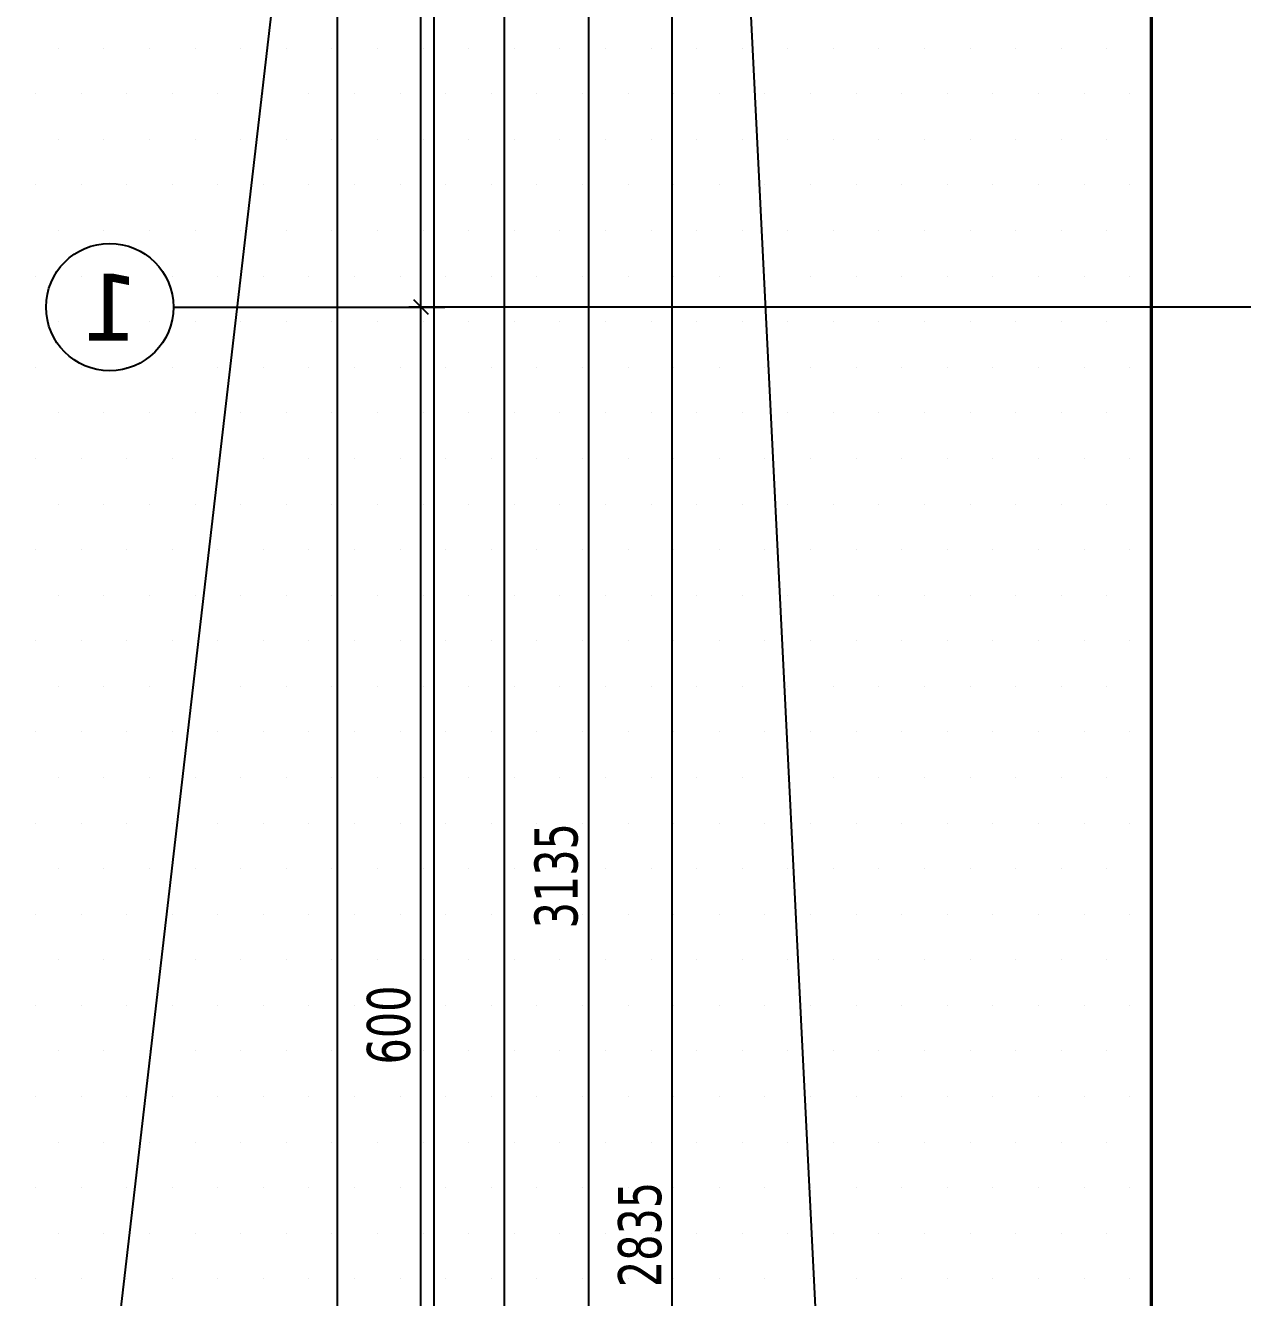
# Model space of a CAD drawing. Header units: millimetres. Extents: x 43168.9 to 43194.6, y -25545.1 to -25543.4.
# Drawn here: x 43171.4298 to 43171.5315, y -25544.1867 to -25544.0804 of the extents above; entities that cross this region are included whole.
import ezdxf
from ezdxf.enums import TextEntityAlignment as Align

# ---------------------------------------------------------------- set-up
doc = ezdxf.new("R2010")
doc.units = ezdxf.units.MM
doc.header["$LTSCALE"] = 200
doc.linetypes.add('DASHDOT', pattern=[1, 0.5, -0.25, 0, -0.25])
doc.linetypes.add('DASHDOT2', pattern=[0.5, 0.25, -0.125, 0, -0.125])
for name, color, linetype in [('aks_sgh', 5, 'DASHDOT2'), ('olcuaks_sgh', 41, 'Continuous'), ('olcudis_sgh', 185, 'Continuous'), ('vaziyet-01_sgh', 33, 'Continuous'), ('yapi-yaklasma_sgh', 41, 'DASHDOT')]:
    doc.layers.add(name, color=color, linetype=linetype)
doc.layers.add('cim_sgh', color=7, linetype='Continuous', true_color=0x248f00)
doc.styles.add('dim', font='VERDANA.TTF', dxfattribs={"width": 0.7})
doc.styles.add('text1', font='VERDANA.TTF')

msp = doc.modelspace()

# ---------------------------------------------------------------- linework, layer by layer
at = {"color": 0, "linetype": 'ByBlock', "lineweight": -2}
for p, q in [((43171.46348, -25544.10452), (43171.46228, -25544.10332)), ((43171.46228, -25544.10332), (43171.46348, -25544.10452))]:
    msp.add_line(p, q, dxfattribs=at)
msp.add_line((43171.4422, -25544.10392), (43171.46488, -25544.10392))
at = {"linetype": 'Continuous'}
msp.add_circle((43171.43688, -25544.10392), 0.00532, dxfattribs=at)
at = {"layer": 'aks_sgh'}
msp.add_line((43172.26688, -25544.10392), (43171.46488, -25544.10392), dxfattribs=at)
at = {"layer": 'cim_sgh'}
for p, q in [((43171.43258, -25544.08228), (43171.43258, -25544.08228)), ((43171.43639, -25544.08228), (43171.43639, -25544.08228)), ((43171.4402, -25544.08228), (43171.4402, -25544.08228)), ((43171.44401, -25544.08228), (43171.44401, -25544.08228)), ((43171.44782, -25544.08228), (43171.44782, -25544.08228)), ((43171.45163, -25544.08228), (43171.45163, -25544.08228)), ((43171.45544, -25544.08228), (43171.45544, -25544.08228)), ((43171.45925, -25544.08228), (43171.45925, -25544.08228)), ((43171.46306, -25544.08228), (43171.46306, -25544.08228)), ((43171.46687, -25544.08228), (43171.46687, -25544.08228)), ((43171.47068, -25544.08228), (43171.47068, -25544.08228)), ((43171.47449, -25544.08228), (43171.47449, -25544.08228)), ((43171.4783, -25544.08228), (43171.4783, -25544.08228)), ((43171.48211, -25544.08228), (43171.48211, -25544.08228)), ((43171.48592, -25544.08228), (43171.48592, -25544.08228)), ((43171.48973, -25544.08228), (43171.48973, -25544.08228)), ((43171.49354, -25544.08228), (43171.49354, -25544.08228)), ((43171.49735, -25544.08228), (43171.49735, -25544.08228)), ((43171.50116, -25544.08228), (43171.50116, -25544.08228)), ((43171.50497, -25544.08228), (43171.50497, -25544.08228)), ((43171.50878, -25544.08228), (43171.50878, -25544.08228)), ((43171.51259, -25544.08228), (43171.51259, -25544.08228)), ((43171.5164, -25544.08228), (43171.5164, -25544.08228)), ((43171.52021, -25544.08228), (43171.52021, -25544.08228)), ((43171.43067, -25544.08609), (43171.43067, -25544.08609)), ((43171.43448, -25544.08609), (43171.43448, -25544.08609)), ((43171.43829, -25544.08609), (43171.43829, -25544.08609)), ((43171.4421, -25544.08609), (43171.4421, -25544.08609)), ((43171.44591, -25544.08609), (43171.44591, -25544.08609)), ((43171.44972, -25544.08609), (43171.44972, -25544.08609)), ((43171.45353, -25544.08609), (43171.45353, -25544.08609)), ((43171.45734, -25544.08609), (43171.45734, -25544.08609)), ((43171.46115, -25544.08609), (43171.46115, -25544.08609)), ((43171.46496, -25544.08609), (43171.46496, -25544.08609)), ((43171.46877, -25544.08609), (43171.46877, -25544.08609)), ((43171.47258, -25544.08609), (43171.47258, -25544.08609)), ((43171.47639, -25544.08609), (43171.47639, -25544.08609)), ((43171.4802, -25544.08609), (43171.4802, -25544.08609)), ((43171.48401, -25544.08609), (43171.48401, -25544.08609)), ((43171.48782, -25544.08609), (43171.48782, -25544.08609)), ((43171.49163, -25544.08609), (43171.49163, -25544.08609)), ((43171.49544, -25544.08609), (43171.49544, -25544.08609)), ((43171.49925, -25544.08609), (43171.49925, -25544.08609)), ((43171.50306, -25544.08609), (43171.50306, -25544.08609)), ((43171.50687, -25544.08609), (43171.50687, -25544.08609)), ((43171.51068, -25544.08609), (43171.51068, -25544.08609)), ((43171.51449, -25544.08609), (43171.51449, -25544.08609)), ((43171.5183, -25544.08609), (43171.5183, -25544.08609)), ((43171.52211, -25544.08609), (43171.52211, -25544.08609)), ((43171.43258, -25544.0899), (43171.43258, -25544.0899)), ((43171.43639, -25544.0899), (43171.43639, -25544.0899)), ((43171.4402, -25544.0899), (43171.4402, -25544.0899)), ((43171.44401, -25544.0899), (43171.44401, -25544.0899)), ((43171.44782, -25544.0899), (43171.44782, -25544.0899)), ((43171.45163, -25544.0899), (43171.45163, -25544.0899)), ((43171.45544, -25544.0899), (43171.45544, -25544.0899)), ((43171.45925, -25544.0899), (43171.45925, -25544.0899)), ((43171.46306, -25544.0899), (43171.46306, -25544.0899)), ((43171.46687, -25544.0899), (43171.46687, -25544.0899)), ((43171.47068, -25544.0899), (43171.47068, -25544.0899)), ((43171.47449, -25544.0899), (43171.47449, -25544.0899)), ((43171.4783, -25544.0899), (43171.4783, -25544.0899)), ((43171.48211, -25544.0899), (43171.48211, -25544.0899)), ((43171.48592, -25544.0899), (43171.48592, -25544.0899)), ((43171.48973, -25544.0899), (43171.48973, -25544.0899)), ((43171.49354, -25544.0899), (43171.49354, -25544.0899)), ((43171.49735, -25544.0899), (43171.49735, -25544.0899)), ((43171.50116, -25544.0899), (43171.50116, -25544.0899)), ((43171.50497, -25544.0899), (43171.50497, -25544.0899)), ((43171.50878, -25544.0899), (43171.50878, -25544.0899)), ((43171.51259, -25544.0899), (43171.51259, -25544.0899)), ((43171.5164, -25544.0899), (43171.5164, -25544.0899)), ((43171.52021, -25544.0899), (43171.52021, -25544.0899)), ((43171.43067, -25544.09371), (43171.43067, -25544.09371)), ((43171.43448, -25544.09371), (43171.43448, -25544.09371)), ((43171.43829, -25544.09371), (43171.43829, -25544.09371)), ((43171.4421, -25544.09371), (43171.4421, -25544.09371)), ((43171.44591, -25544.09371), (43171.44591, -25544.09371)), ((43171.44972, -25544.09371), (43171.44972, -25544.09371)), ((43171.45353, -25544.09371), (43171.45353, -25544.09371)), ((43171.45734, -25544.09371), (43171.45734, -25544.09371)), ((43171.46115, -25544.09371), (43171.46115, -25544.09371)), ((43171.46496, -25544.09371), (43171.46496, -25544.09371)), ((43171.46877, -25544.09371), (43171.46877, -25544.09371)), ((43171.47258, -25544.09371), (43171.47258, -25544.09371)), ((43171.47639, -25544.09371), (43171.47639, -25544.09371)), ((43171.4802, -25544.09371), (43171.4802, -25544.09371)), ((43171.48401, -25544.09371), (43171.48401, -25544.09371)), ((43171.48782, -25544.09371), (43171.48782, -25544.09371)), ((43171.49163, -25544.09371), (43171.49163, -25544.09371)), ((43171.49544, -25544.09371), (43171.49544, -25544.09371)), ((43171.49925, -25544.09371), (43171.49925, -25544.09371)), ((43171.50306, -25544.09371), (43171.50306, -25544.09371)), ((43171.50687, -25544.09371), (43171.50687, -25544.09371)), ((43171.51068, -25544.09371), (43171.51068, -25544.09371)), ((43171.51449, -25544.09371), (43171.51449, -25544.09371)), ((43171.5183, -25544.09371), (43171.5183, -25544.09371)), ((43171.52211, -25544.09371), (43171.52211, -25544.09371)), ((43171.43258, -25544.09752), (43171.43258, -25544.09752)), ((43171.43639, -25544.09752), (43171.43639, -25544.09752)), ((43171.4402, -25544.09752), (43171.4402, -25544.09752)), ((43171.44401, -25544.09752), (43171.44401, -25544.09752)), ((43171.44782, -25544.09752), (43171.44782, -25544.09752)), ((43171.45163, -25544.09752), (43171.45163, -25544.09752)), ((43171.45544, -25544.09752), (43171.45544, -25544.09752)), ((43171.45925, -25544.09752), (43171.45925, -25544.09752)), ((43171.46306, -25544.09752), (43171.46306, -25544.09752)), ((43171.46687, -25544.09752), (43171.46687, -25544.09752)), ((43171.47068, -25544.09752), (43171.47068, -25544.09752)), ((43171.47449, -25544.09752), (43171.47449, -25544.09752)), ((43171.4783, -25544.09752), (43171.4783, -25544.09752)), ((43171.48211, -25544.09752), (43171.48211, -25544.09752)), ((43171.48592, -25544.09752), (43171.48592, -25544.09752)), ((43171.48973, -25544.09752), (43171.48973, -25544.09752)), ((43171.49354, -25544.09752), (43171.49354, -25544.09752)), ((43171.49735, -25544.09752), (43171.49735, -25544.09752)), ((43171.50116, -25544.09752), (43171.50116, -25544.09752)), ((43171.50497, -25544.09752), (43171.50497, -25544.09752)), ((43171.50878, -25544.09752), (43171.50878, -25544.09752)), ((43171.51259, -25544.09752), (43171.51259, -25544.09752)), ((43171.5164, -25544.09752), (43171.5164, -25544.09752)), ((43171.52021, -25544.09752), (43171.52021, -25544.09752)), ((43171.43067, -25544.10133), (43171.43067, -25544.10133)), ((43171.43448, -25544.10133), (43171.43448, -25544.10133)), ((43171.43829, -25544.10133), (43171.43829, -25544.10133)), ((43171.4421, -25544.10133), (43171.4421, -25544.10133)), ((43171.44591, -25544.10133), (43171.44591, -25544.10133)), ((43171.44972, -25544.10133), (43171.44972, -25544.10133)), ((43171.45353, -25544.10133), (43171.45353, -25544.10133)), ((43171.45734, -25544.10133), (43171.45734, -25544.10133)), ((43171.46115, -25544.10133), (43171.46115, -25544.10133)), ((43171.46496, -25544.10133), (43171.46496, -25544.10133)), ((43171.46877, -25544.10133), (43171.46877, -25544.10133)), ((43171.47258, -25544.10133), (43171.47258, -25544.10133)), ((43171.47639, -25544.10133), (43171.47639, -25544.10133)), ((43171.4802, -25544.10133), (43171.4802, -25544.10133)), ((43171.48401, -25544.10133), (43171.48401, -25544.10133)), ((43171.48782, -25544.10133), (43171.48782, -25544.10133)), ((43171.49163, -25544.10133), (43171.49163, -25544.10133)), ((43171.49544, -25544.10133), (43171.49544, -25544.10133)), ((43171.49925, -25544.10133), (43171.49925, -25544.10133)), ((43171.50306, -25544.10133), (43171.50306, -25544.10133)), ((43171.50687, -25544.10133), (43171.50687, -25544.10133)), ((43171.51068, -25544.10133), (43171.51068, -25544.10133)), ((43171.51449, -25544.10133), (43171.51449, -25544.10133)), ((43171.5183, -25544.10133), (43171.5183, -25544.10133)), ((43171.52211, -25544.10133), (43171.52211, -25544.10133)), ((43171.43258, -25544.10514), (43171.43258, -25544.10514)), ((43171.43639, -25544.10514), (43171.43639, -25544.10514)), ((43171.4402, -25544.10514), (43171.4402, -25544.10514)), ((43171.44401, -25544.10514), (43171.44401, -25544.10514)), ((43171.44782, -25544.10514), (43171.44782, -25544.10514)), ((43171.45163, -25544.10514), (43171.45163, -25544.10514)), ((43171.45544, -25544.10514), (43171.45544, -25544.10514)), ((43171.45925, -25544.10514), (43171.45925, -25544.10514)), ((43171.46306, -25544.10514), (43171.46306, -25544.10514)), ((43171.46687, -25544.10514), (43171.46687, -25544.10514)), ((43171.47068, -25544.10514), (43171.47068, -25544.10514)), ((43171.47449, -25544.10514), (43171.47449, -25544.10514)), ((43171.4783, -25544.10514), (43171.4783, -25544.10514)), ((43171.48211, -25544.10514), (43171.48211, -25544.10514)), ((43171.48592, -25544.10514), (43171.48592, -25544.10514)), ((43171.48973, -25544.10514), (43171.48973, -25544.10514)), ((43171.49354, -25544.10514), (43171.49354, -25544.10514)), ((43171.49735, -25544.10514), (43171.49735, -25544.10514)), ((43171.50116, -25544.10514), (43171.50116, -25544.10514)), ((43171.50497, -25544.10514), (43171.50497, -25544.10514)), ((43171.50878, -25544.10514), (43171.50878, -25544.10514)), ((43171.51259, -25544.10514), (43171.51259, -25544.10514)), ((43171.5164, -25544.10514), (43171.5164, -25544.10514)), ((43171.52021, -25544.10514), (43171.52021, -25544.10514)), ((43171.43067, -25544.10895), (43171.43067, -25544.10895)), ((43171.43448, -25544.10895), (43171.43448, -25544.10895)), ((43171.43829, -25544.10895), (43171.43829, -25544.10895)), ((43171.4421, -25544.10895), (43171.4421, -25544.10895)), ((43171.44591, -25544.10895), (43171.44591, -25544.10895)), ((43171.44972, -25544.10895), (43171.44972, -25544.10895)), ((43171.45353, -25544.10895), (43171.45353, -25544.10895)), ((43171.45734, -25544.10895), (43171.45734, -25544.10895)), ((43171.46115, -25544.10895), (43171.46115, -25544.10895)), ((43171.46496, -25544.10895), (43171.46496, -25544.10895)), ((43171.46877, -25544.10895), (43171.46877, -25544.10895)), ((43171.47258, -25544.10895), (43171.47258, -25544.10895)), ((43171.47639, -25544.10895), (43171.47639, -25544.10895)), ((43171.4802, -25544.10895), (43171.4802, -25544.10895)), ((43171.48401, -25544.10895), (43171.48401, -25544.10895)), ((43171.48782, -25544.10895), (43171.48782, -25544.10895)), ((43171.49163, -25544.10895), (43171.49163, -25544.10895)), ((43171.49544, -25544.10895), (43171.49544, -25544.10895)), ((43171.49925, -25544.10895), (43171.49925, -25544.10895)), ((43171.50306, -25544.10895), (43171.50306, -25544.10895)), ((43171.50687, -25544.10895), (43171.50687, -25544.10895)), ((43171.51068, -25544.10895), (43171.51068, -25544.10895)), ((43171.51449, -25544.10895), (43171.51449, -25544.10895)), ((43171.5183, -25544.10895), (43171.5183, -25544.10895)), ((43171.52211, -25544.10895), (43171.52211, -25544.10895)), ((43171.43258, -25544.11276), (43171.43258, -25544.11276)), ((43171.43639, -25544.11276), (43171.43639, -25544.11276)), ((43171.4402, -25544.11276), (43171.4402, -25544.11276)), ((43171.44401, -25544.11276), (43171.44401, -25544.11276)), ((43171.44782, -25544.11276), (43171.44782, -25544.11276)), ((43171.45163, -25544.11276), (43171.45163, -25544.11276)), ((43171.45544, -25544.11276), (43171.45544, -25544.11276)), ((43171.45925, -25544.11276), (43171.45925, -25544.11276)), ((43171.46306, -25544.11276), (43171.46306, -25544.11276)), ((43171.46687, -25544.11276), (43171.46687, -25544.11276)), ((43171.47068, -25544.11276), (43171.47068, -25544.11276)), ((43171.47449, -25544.11276), (43171.47449, -25544.11276)), ((43171.4783, -25544.11276), (43171.4783, -25544.11276)), ((43171.48211, -25544.11276), (43171.48211, -25544.11276)), ((43171.48592, -25544.11276), (43171.48592, -25544.11276)), ((43171.48973, -25544.11276), (43171.48973, -25544.11276)), ((43171.49354, -25544.11276), (43171.49354, -25544.11276)), ((43171.49735, -25544.11276), (43171.49735, -25544.11276)), ((43171.50116, -25544.11276), (43171.50116, -25544.11276)), ((43171.50497, -25544.11276), (43171.50497, -25544.11276)), ((43171.50878, -25544.11276), (43171.50878, -25544.11276)), ((43171.51259, -25544.11276), (43171.51259, -25544.11276)), ((43171.5164, -25544.11276), (43171.5164, -25544.11276)), ((43171.52021, -25544.11276), (43171.52021, -25544.11276)), ((43171.43067, -25544.11657), (43171.43067, -25544.11657)), ((43171.43448, -25544.11657), (43171.43448, -25544.11657)), ((43171.43829, -25544.11657), (43171.43829, -25544.11657)), ((43171.4421, -25544.11657), (43171.4421, -25544.11657)), ((43171.44591, -25544.11657), (43171.44591, -25544.11657)), ((43171.44972, -25544.11657), (43171.44972, -25544.11657)), ((43171.45353, -25544.11657), (43171.45353, -25544.11657)), ((43171.45734, -25544.11657), (43171.45734, -25544.11657)), ((43171.46115, -25544.11657), (43171.46115, -25544.11657)), ((43171.46496, -25544.11657), (43171.46496, -25544.11657)), ((43171.46877, -25544.11657), (43171.46877, -25544.11657)), ((43171.47258, -25544.11657), (43171.47258, -25544.11657)), ((43171.47639, -25544.11657), (43171.47639, -25544.11657)), ((43171.4802, -25544.11657), (43171.4802, -25544.11657)), ((43171.48401, -25544.11657), (43171.48401, -25544.11657)), ((43171.48782, -25544.11657), (43171.48782, -25544.11657)), ((43171.49163, -25544.11657), (43171.49163, -25544.11657)), ((43171.49544, -25544.11657), (43171.49544, -25544.11657)), ((43171.49925, -25544.11657), (43171.49925, -25544.11657)), ((43171.50306, -25544.11657), (43171.50306, -25544.11657)), ((43171.50687, -25544.11657), (43171.50687, -25544.11657)), ((43171.51068, -25544.11657), (43171.51068, -25544.11657)), ((43171.51449, -25544.11657), (43171.51449, -25544.11657)), ((43171.5183, -25544.11657), (43171.5183, -25544.11657)), ((43171.52211, -25544.11657), (43171.52211, -25544.11657)), ((43171.43258, -25544.12038), (43171.43258, -25544.12038)), ((43171.43639, -25544.12038), (43171.43639, -25544.12038)), ((43171.4402, -25544.12038), (43171.4402, -25544.12038)), ((43171.44401, -25544.12038), (43171.44401, -25544.12038)), ((43171.44782, -25544.12038), (43171.44782, -25544.12038)), ((43171.45163, -25544.12038), (43171.45163, -25544.12038)), ((43171.45544, -25544.12038), (43171.45544, -25544.12038)), ((43171.45925, -25544.12038), (43171.45925, -25544.12038)), ((43171.46306, -25544.12038), (43171.46306, -25544.12038)), ((43171.46687, -25544.12038), (43171.46687, -25544.12038)), ((43171.47068, -25544.12038), (43171.47068, -25544.12038)), ((43171.47449, -25544.12038), (43171.47449, -25544.12038)), ((43171.4783, -25544.12038), (43171.4783, -25544.12038)), ((43171.48211, -25544.12038), (43171.48211, -25544.12038)), ((43171.48592, -25544.12038), (43171.48592, -25544.12038)), ((43171.48973, -25544.12038), (43171.48973, -25544.12038)), ((43171.49354, -25544.12038), (43171.49354, -25544.12038)), ((43171.49735, -25544.12038), (43171.49735, -25544.12038)), ((43171.50116, -25544.12038), (43171.50116, -25544.12038)), ((43171.50497, -25544.12038), (43171.50497, -25544.12038)), ((43171.50878, -25544.12038), (43171.50878, -25544.12038)), ((43171.51259, -25544.12038), (43171.51259, -25544.12038)), ((43171.5164, -25544.12038), (43171.5164, -25544.12038)), ((43171.52021, -25544.12038), (43171.52021, -25544.12038)), ((43171.43067, -25544.12419), (43171.43067, -25544.12419)), ((43171.43448, -25544.12419), (43171.43448, -25544.12419)), ((43171.43829, -25544.12419), (43171.43829, -25544.12419)), ((43171.4421, -25544.12419), (43171.4421, -25544.12419)), ((43171.44591, -25544.12419), (43171.44591, -25544.12419)), ((43171.44972, -25544.12419), (43171.44972, -25544.12419)), ((43171.45353, -25544.12419), (43171.45353, -25544.12419)), ((43171.45734, -25544.12419), (43171.45734, -25544.12419)), ((43171.46115, -25544.12419), (43171.46115, -25544.12419)), ((43171.46496, -25544.12419), (43171.46496, -25544.12419)), ((43171.46877, -25544.12419), (43171.46877, -25544.12419)), ((43171.47258, -25544.12419), (43171.47258, -25544.12419)), ((43171.47639, -25544.12419), (43171.47639, -25544.12419)), ((43171.4802, -25544.12419), (43171.4802, -25544.12419)), ((43171.48401, -25544.12419), (43171.48401, -25544.12419)), ((43171.48782, -25544.12419), (43171.48782, -25544.12419)), ((43171.49163, -25544.12419), (43171.49163, -25544.12419)), ((43171.49544, -25544.12419), (43171.49544, -25544.12419)), ((43171.49925, -25544.12419), (43171.49925, -25544.12419)), ((43171.50306, -25544.12419), (43171.50306, -25544.12419)), ((43171.50687, -25544.12419), (43171.50687, -25544.12419)), ((43171.51068, -25544.12419), (43171.51068, -25544.12419)), ((43171.51449, -25544.12419), (43171.51449, -25544.12419)), ((43171.5183, -25544.12419), (43171.5183, -25544.12419)), ((43171.52211, -25544.12419), (43171.52211, -25544.12419)), ((43171.43258, -25544.128), (43171.43258, -25544.128)), ((43171.43639, -25544.128), (43171.43639, -25544.128)), ((43171.4402, -25544.128), (43171.4402, -25544.128)), ((43171.44401, -25544.128), (43171.44401, -25544.128)), ((43171.44782, -25544.128), (43171.44782, -25544.128)), ((43171.45163, -25544.128), (43171.45163, -25544.128)), ((43171.45544, -25544.128), (43171.45544, -25544.128)), ((43171.45925, -25544.128), (43171.45925, -25544.128)), ((43171.46306, -25544.128), (43171.46306, -25544.128)), ((43171.46687, -25544.128), (43171.46687, -25544.128)), ((43171.47068, -25544.128), (43171.47068, -25544.128)), ((43171.47449, -25544.128), (43171.47449, -25544.128)), ((43171.4783, -25544.128), (43171.4783, -25544.128)), ((43171.48211, -25544.128), (43171.48211, -25544.128)), ((43171.48592, -25544.128), (43171.48592, -25544.128)), ((43171.48973, -25544.128), (43171.48973, -25544.128)), ((43171.49354, -25544.128), (43171.49354, -25544.128)), ((43171.49735, -25544.128), (43171.49735, -25544.128)), ((43171.50116, -25544.128), (43171.50116, -25544.128)), ((43171.50497, -25544.128), (43171.50497, -25544.128)), ((43171.50878, -25544.128), (43171.50878, -25544.128)), ((43171.51259, -25544.128), (43171.51259, -25544.128)), ((43171.5164, -25544.128), (43171.5164, -25544.128)), ((43171.52021, -25544.128), (43171.52021, -25544.128)), ((43171.43067, -25544.13181), (43171.43067, -25544.13181)), ((43171.43448, -25544.13181), (43171.43448, -25544.13181)), ((43171.43829, -25544.13181), (43171.43829, -25544.13181)), ((43171.4421, -25544.13181), (43171.4421, -25544.13181)), ((43171.44591, -25544.13181), (43171.44591, -25544.13181)), ((43171.44972, -25544.13181), (43171.44972, -25544.13181)), ((43171.45353, -25544.13181), (43171.45353, -25544.13181)), ((43171.45734, -25544.13181), (43171.45734, -25544.13181)), ((43171.46115, -25544.13181), (43171.46115, -25544.13181)), ((43171.46496, -25544.13181), (43171.46496, -25544.13181)), ((43171.46877, -25544.13181), (43171.46877, -25544.13181)), ((43171.47258, -25544.13181), (43171.47258, -25544.13181)), ((43171.47639, -25544.13181), (43171.47639, -25544.13181)), ((43171.4802, -25544.13181), (43171.4802, -25544.13181)), ((43171.48401, -25544.13181), (43171.48401, -25544.13181)), ((43171.48782, -25544.13181), (43171.48782, -25544.13181)), ((43171.49163, -25544.13181), (43171.49163, -25544.13181)), ((43171.49544, -25544.13181), (43171.49544, -25544.13181)), ((43171.49925, -25544.13181), (43171.49925, -25544.13181)), ((43171.50306, -25544.13181), (43171.50306, -25544.13181)), ((43171.50687, -25544.13181), (43171.50687, -25544.13181)), ((43171.51068, -25544.13181), (43171.51068, -25544.13181)), ((43171.51449, -25544.13181), (43171.51449, -25544.13181)), ((43171.5183, -25544.13181), (43171.5183, -25544.13181)), ((43171.52211, -25544.13181), (43171.52211, -25544.13181)), ((43171.43258, -25544.13562), (43171.43258, -25544.13562)), ((43171.43639, -25544.13562), (43171.43639, -25544.13562)), ((43171.4402, -25544.13562), (43171.4402, -25544.13562)), ((43171.44401, -25544.13562), (43171.44401, -25544.13562)), ((43171.44782, -25544.13562), (43171.44782, -25544.13562)), ((43171.45163, -25544.13562), (43171.45163, -25544.13562)), ((43171.45544, -25544.13562), (43171.45544, -25544.13562)), ((43171.45925, -25544.13562), (43171.45925, -25544.13562)), ((43171.46306, -25544.13562), (43171.46306, -25544.13562)), ((43171.46687, -25544.13562), (43171.46687, -25544.13562)), ((43171.47068, -25544.13562), (43171.47068, -25544.13562)), ((43171.47449, -25544.13562), (43171.47449, -25544.13562)), ((43171.4783, -25544.13562), (43171.4783, -25544.13562)), ((43171.48211, -25544.13562), (43171.48211, -25544.13562)), ((43171.48592, -25544.13562), (43171.48592, -25544.13562)), ((43171.48973, -25544.13562), (43171.48973, -25544.13562)), ((43171.49354, -25544.13562), (43171.49354, -25544.13562)), ((43171.49735, -25544.13562), (43171.49735, -25544.13562)), ((43171.50116, -25544.13562), (43171.50116, -25544.13562)), ((43171.50497, -25544.13562), (43171.50497, -25544.13562)), ((43171.50878, -25544.13562), (43171.50878, -25544.13562)), ((43171.51259, -25544.13562), (43171.51259, -25544.13562)), ((43171.5164, -25544.13562), (43171.5164, -25544.13562)), ((43171.52021, -25544.13562), (43171.52021, -25544.13562)), ((43171.43067, -25544.13943), (43171.43067, -25544.13943)), ((43171.43448, -25544.13943), (43171.43448, -25544.13943)), ((43171.43829, -25544.13943), (43171.43829, -25544.13943)), ((43171.4421, -25544.13943), (43171.4421, -25544.13943)), ((43171.44591, -25544.13943), (43171.44591, -25544.13943)), ((43171.44972, -25544.13943), (43171.44972, -25544.13943)), ((43171.45353, -25544.13943), (43171.45353, -25544.13943)), ((43171.45734, -25544.13943), (43171.45734, -25544.13943)), ((43171.46115, -25544.13943), (43171.46115, -25544.13943)), ((43171.46496, -25544.13943), (43171.46496, -25544.13943)), ((43171.46877, -25544.13943), (43171.46877, -25544.13943)), ((43171.47258, -25544.13943), (43171.47258, -25544.13943)), ((43171.47639, -25544.13943), (43171.47639, -25544.13943)), ((43171.4802, -25544.13943), (43171.4802, -25544.13943)), ((43171.48401, -25544.13943), (43171.48401, -25544.13943)), ((43171.48782, -25544.13943), (43171.48782, -25544.13943)), ((43171.49163, -25544.13943), (43171.49163, -25544.13943)), ((43171.49544, -25544.13943), (43171.49544, -25544.13943)), ((43171.49925, -25544.13943), (43171.49925, -25544.13943)), ((43171.50306, -25544.13943), (43171.50306, -25544.13943)), ((43171.50687, -25544.13943), (43171.50687, -25544.13943)), ((43171.51068, -25544.13943), (43171.51068, -25544.13943)), ((43171.51449, -25544.13943), (43171.51449, -25544.13943)), ((43171.5183, -25544.13943), (43171.5183, -25544.13943)), ((43171.52211, -25544.13943), (43171.52211, -25544.13943)), ((43171.43258, -25544.14324), (43171.43258, -25544.14324)), ((43171.43639, -25544.14324), (43171.43639, -25544.14324)), ((43171.4402, -25544.14324), (43171.4402, -25544.14324)), ((43171.44401, -25544.14324), (43171.44401, -25544.14324)), ((43171.44782, -25544.14324), (43171.44782, -25544.14324)), ((43171.45163, -25544.14324), (43171.45163, -25544.14324)), ((43171.45544, -25544.14324), (43171.45544, -25544.14324)), ((43171.45925, -25544.14324), (43171.45925, -25544.14324)), ((43171.46306, -25544.14324), (43171.46306, -25544.14324)), ((43171.46687, -25544.14324), (43171.46687, -25544.14324)), ((43171.47068, -25544.14324), (43171.47068, -25544.14324)), ((43171.47449, -25544.14324), (43171.47449, -25544.14324)), ((43171.4783, -25544.14324), (43171.4783, -25544.14324)), ((43171.48211, -25544.14324), (43171.48211, -25544.14324)), ((43171.48592, -25544.14324), (43171.48592, -25544.14324)), ((43171.48973, -25544.14324), (43171.48973, -25544.14324)), ((43171.49354, -25544.14324), (43171.49354, -25544.14324)), ((43171.49735, -25544.14324), (43171.49735, -25544.14324)), ((43171.50116, -25544.14324), (43171.50116, -25544.14324)), ((43171.50497, -25544.14324), (43171.50497, -25544.14324)), ((43171.50878, -25544.14324), (43171.50878, -25544.14324)), ((43171.51259, -25544.14324), (43171.51259, -25544.14324)), ((43171.5164, -25544.14324), (43171.5164, -25544.14324)), ((43171.52021, -25544.14324), (43171.52021, -25544.14324)), ((43171.43067, -25544.14705), (43171.43067, -25544.14705)), ((43171.43448, -25544.14705), (43171.43448, -25544.14705)), ((43171.43829, -25544.14705), (43171.43829, -25544.14705)), ((43171.4421, -25544.14705), (43171.4421, -25544.14705)), ((43171.44591, -25544.14705), (43171.44591, -25544.14705)), ((43171.44972, -25544.14705), (43171.44972, -25544.14705)), ((43171.45353, -25544.14705), (43171.45353, -25544.14705)), ((43171.45734, -25544.14705), (43171.45734, -25544.14705)), ((43171.46115, -25544.14705), (43171.46115, -25544.14705)), ((43171.46496, -25544.14705), (43171.46496, -25544.14705)), ((43171.46877, -25544.14705), (43171.46877, -25544.14705)), ((43171.47258, -25544.14705), (43171.47258, -25544.14705)), ((43171.47639, -25544.14705), (43171.47639, -25544.14705)), ((43171.4802, -25544.14705), (43171.4802, -25544.14705)), ((43171.48401, -25544.14705), (43171.48401, -25544.14705)), ((43171.48782, -25544.14705), (43171.48782, -25544.14705)), ((43171.49163, -25544.14705), (43171.49163, -25544.14705)), ((43171.49544, -25544.14705), (43171.49544, -25544.14705)), ((43171.49925, -25544.14705), (43171.49925, -25544.14705)), ((43171.50306, -25544.14705), (43171.50306, -25544.14705)), ((43171.50687, -25544.14705), (43171.50687, -25544.14705)), ((43171.51068, -25544.14705), (43171.51068, -25544.14705)), ((43171.51449, -25544.14705), (43171.51449, -25544.14705)), ((43171.5183, -25544.14705), (43171.5183, -25544.14705)), ((43171.52211, -25544.14705), (43171.52211, -25544.14705)), ((43171.43258, -25544.15086), (43171.43258, -25544.15086)), ((43171.43639, -25544.15086), (43171.43639, -25544.15086)), ((43171.4402, -25544.15086), (43171.4402, -25544.15086)), ((43171.44401, -25544.15086), (43171.44401, -25544.15086)), ((43171.44782, -25544.15086), (43171.44782, -25544.15086)), ((43171.45163, -25544.15086), (43171.45163, -25544.15086)), ((43171.45544, -25544.15086), (43171.45544, -25544.15086)), ((43171.45925, -25544.15086), (43171.45925, -25544.15086)), ((43171.46306, -25544.15086), (43171.46306, -25544.15086)), ((43171.46687, -25544.15086), (43171.46687, -25544.15086)), ((43171.47068, -25544.15086), (43171.47068, -25544.15086)), ((43171.47449, -25544.15086), (43171.47449, -25544.15086)), ((43171.4783, -25544.15086), (43171.4783, -25544.15086)), ((43171.48211, -25544.15086), (43171.48211, -25544.15086)), ((43171.48592, -25544.15086), (43171.48592, -25544.15086)), ((43171.48973, -25544.15086), (43171.48973, -25544.15086)), ((43171.49354, -25544.15086), (43171.49354, -25544.15086)), ((43171.49735, -25544.15086), (43171.49735, -25544.15086)), ((43171.50116, -25544.15086), (43171.50116, -25544.15086)), ((43171.50497, -25544.15086), (43171.50497, -25544.15086)), ((43171.50878, -25544.15086), (43171.50878, -25544.15086)), ((43171.51259, -25544.15086), (43171.51259, -25544.15086)), ((43171.5164, -25544.15086), (43171.5164, -25544.15086)), ((43171.52021, -25544.15086), (43171.52021, -25544.15086)), ((43171.43067, -25544.15467), (43171.43067, -25544.15467)), ((43171.43448, -25544.15467), (43171.43448, -25544.15467)), ((43171.43829, -25544.15467), (43171.43829, -25544.15467)), ((43171.4421, -25544.15467), (43171.4421, -25544.15467)), ((43171.44591, -25544.15467), (43171.44591, -25544.15467)), ((43171.44972, -25544.15467), (43171.44972, -25544.15467)), ((43171.45353, -25544.15467), (43171.45353, -25544.15467)), ((43171.45734, -25544.15467), (43171.45734, -25544.15467)), ((43171.46115, -25544.15467), (43171.46115, -25544.15467)), ((43171.46496, -25544.15467), (43171.46496, -25544.15467)), ((43171.46877, -25544.15467), (43171.46877, -25544.15467)), ((43171.47258, -25544.15467), (43171.47258, -25544.15467)), ((43171.47639, -25544.15467), (43171.47639, -25544.15467)), ((43171.4802, -25544.15467), (43171.4802, -25544.15467)), ((43171.48401, -25544.15467), (43171.48401, -25544.15467)), ((43171.48782, -25544.15467), (43171.48782, -25544.15467)), ((43171.49163, -25544.15467), (43171.49163, -25544.15467)), ((43171.49544, -25544.15467), (43171.49544, -25544.15467)), ((43171.49925, -25544.15467), (43171.49925, -25544.15467)), ((43171.50306, -25544.15467), (43171.50306, -25544.15467)), ((43171.50687, -25544.15467), (43171.50687, -25544.15467)), ((43171.51068, -25544.15467), (43171.51068, -25544.15467)), ((43171.51449, -25544.15467), (43171.51449, -25544.15467)), ((43171.5183, -25544.15467), (43171.5183, -25544.15467)), ((43171.52211, -25544.15467), (43171.52211, -25544.15467)), ((43171.43258, -25544.15848), (43171.43258, -25544.15848)), ((43171.43639, -25544.15848), (43171.43639, -25544.15848)), ((43171.4402, -25544.15848), (43171.4402, -25544.15848)), ((43171.44401, -25544.15848), (43171.44401, -25544.15848)), ((43171.44782, -25544.15848), (43171.44782, -25544.15848)), ((43171.45163, -25544.15848), (43171.45163, -25544.15848)), ((43171.45544, -25544.15848), (43171.45544, -25544.15848)), ((43171.45925, -25544.15848), (43171.45925, -25544.15848)), ((43171.46306, -25544.15848), (43171.46306, -25544.15848)), ((43171.46687, -25544.15848), (43171.46687, -25544.15848)), ((43171.47068, -25544.15848), (43171.47068, -25544.15848)), ((43171.47449, -25544.15848), (43171.47449, -25544.15848)), ((43171.4783, -25544.15848), (43171.4783, -25544.15848)), ((43171.48211, -25544.15848), (43171.48211, -25544.15848)), ((43171.48592, -25544.15848), (43171.48592, -25544.15848)), ((43171.48973, -25544.15848), (43171.48973, -25544.15848)), ((43171.49354, -25544.15848), (43171.49354, -25544.15848)), ((43171.49735, -25544.15848), (43171.49735, -25544.15848)), ((43171.50116, -25544.15848), (43171.50116, -25544.15848)), ((43171.50497, -25544.15848), (43171.50497, -25544.15848)), ((43171.50878, -25544.15848), (43171.50878, -25544.15848)), ((43171.51259, -25544.15848), (43171.51259, -25544.15848)), ((43171.5164, -25544.15848), (43171.5164, -25544.15848)), ((43171.52021, -25544.15848), (43171.52021, -25544.15848)), ((43171.43067, -25544.16229), (43171.43067, -25544.16229)), ((43171.43448, -25544.16229), (43171.43448, -25544.16229)), ((43171.43829, -25544.16229), (43171.43829, -25544.16229)), ((43171.4421, -25544.16229), (43171.4421, -25544.16229)), ((43171.44591, -25544.16229), (43171.44591, -25544.16229)), ((43171.44972, -25544.16229), (43171.44972, -25544.16229)), ((43171.45353, -25544.16229), (43171.45353, -25544.16229)), ((43171.45734, -25544.16229), (43171.45734, -25544.16229)), ((43171.46115, -25544.16229), (43171.46115, -25544.16229)), ((43171.46496, -25544.16229), (43171.46496, -25544.16229)), ((43171.46877, -25544.16229), (43171.46877, -25544.16229)), ((43171.47258, -25544.16229), (43171.47258, -25544.16229)), ((43171.47639, -25544.16229), (43171.47639, -25544.16229)), ((43171.4802, -25544.16229), (43171.4802, -25544.16229)), ((43171.48401, -25544.16229), (43171.48401, -25544.16229)), ((43171.48782, -25544.16229), (43171.48782, -25544.16229)), ((43171.49163, -25544.16229), (43171.49163, -25544.16229)), ((43171.49544, -25544.16229), (43171.49544, -25544.16229)), ((43171.49925, -25544.16229), (43171.49925, -25544.16229)), ((43171.50306, -25544.16229), (43171.50306, -25544.16229)), ((43171.50687, -25544.16229), (43171.50687, -25544.16229)), ((43171.51068, -25544.16229), (43171.51068, -25544.16229)), ((43171.51449, -25544.16229), (43171.51449, -25544.16229)), ((43171.5183, -25544.16229), (43171.5183, -25544.16229)), ((43171.52211, -25544.16229), (43171.52211, -25544.16229)), ((43171.43258, -25544.1661), (43171.43258, -25544.1661)), ((43171.43639, -25544.1661), (43171.43639, -25544.1661)), ((43171.4402, -25544.1661), (43171.4402, -25544.1661)), ((43171.44401, -25544.1661), (43171.44401, -25544.1661)), ((43171.44782, -25544.1661), (43171.44782, -25544.1661)), ((43171.45163, -25544.1661), (43171.45163, -25544.1661)), ((43171.45544, -25544.1661), (43171.45544, -25544.1661)), ((43171.45925, -25544.1661), (43171.45925, -25544.1661)), ((43171.46306, -25544.1661), (43171.46306, -25544.1661)), ((43171.46687, -25544.1661), (43171.46687, -25544.1661)), ((43171.47068, -25544.1661), (43171.47068, -25544.1661)), ((43171.47449, -25544.1661), (43171.47449, -25544.1661)), ((43171.4783, -25544.1661), (43171.4783, -25544.1661)), ((43171.48211, -25544.1661), (43171.48211, -25544.1661)), ((43171.48592, -25544.1661), (43171.48592, -25544.1661)), ((43171.48973, -25544.1661), (43171.48973, -25544.1661)), ((43171.49354, -25544.1661), (43171.49354, -25544.1661)), ((43171.49735, -25544.1661), (43171.49735, -25544.1661)), ((43171.50116, -25544.1661), (43171.50116, -25544.1661)), ((43171.50497, -25544.1661), (43171.50497, -25544.1661)), ((43171.50878, -25544.1661), (43171.50878, -25544.1661)), ((43171.51259, -25544.1661), (43171.51259, -25544.1661)), ((43171.5164, -25544.1661), (43171.5164, -25544.1661)), ((43171.52021, -25544.1661), (43171.52021, -25544.1661)), ((43171.43067, -25544.16991), (43171.43067, -25544.16991)), ((43171.43448, -25544.16991), (43171.43448, -25544.16991)), ((43171.43829, -25544.16991), (43171.43829, -25544.16991)), ((43171.4421, -25544.16991), (43171.4421, -25544.16991)), ((43171.44591, -25544.16991), (43171.44591, -25544.16991)), ((43171.44972, -25544.16991), (43171.44972, -25544.16991)), ((43171.45353, -25544.16991), (43171.45353, -25544.16991)), ((43171.45734, -25544.16991), (43171.45734, -25544.16991)), ((43171.46115, -25544.16991), (43171.46115, -25544.16991)), ((43171.46496, -25544.16991), (43171.46496, -25544.16991)), ((43171.46877, -25544.16991), (43171.46877, -25544.16991)), ((43171.47258, -25544.16991), (43171.47258, -25544.16991)), ((43171.47639, -25544.16991), (43171.47639, -25544.16991)), ((43171.4802, -25544.16991), (43171.4802, -25544.16991)), ((43171.48401, -25544.16991), (43171.48401, -25544.16991)), ((43171.48782, -25544.16991), (43171.48782, -25544.16991)), ((43171.49163, -25544.16991), (43171.49163, -25544.16991)), ((43171.49544, -25544.16991), (43171.49544, -25544.16991)), ((43171.49925, -25544.16991), (43171.49925, -25544.16991)), ((43171.50306, -25544.16991), (43171.50306, -25544.16991)), ((43171.50687, -25544.16991), (43171.50687, -25544.16991)), ((43171.51068, -25544.16991), (43171.51068, -25544.16991)), ((43171.51449, -25544.16991), (43171.51449, -25544.16991)), ((43171.5183, -25544.16991), (43171.5183, -25544.16991)), ((43171.52211, -25544.16991), (43171.52211, -25544.16991)), ((43171.43258, -25544.17372), (43171.43258, -25544.17372)), ((43171.43639, -25544.17372), (43171.43639, -25544.17372)), ((43171.4402, -25544.17372), (43171.4402, -25544.17372)), ((43171.44401, -25544.17372), (43171.44401, -25544.17372)), ((43171.44782, -25544.17372), (43171.44782, -25544.17372)), ((43171.45163, -25544.17372), (43171.45163, -25544.17372)), ((43171.45544, -25544.17372), (43171.45544, -25544.17372)), ((43171.45925, -25544.17372), (43171.45925, -25544.17372)), ((43171.46306, -25544.17372), (43171.46306, -25544.17372)), ((43171.46687, -25544.17372), (43171.46687, -25544.17372)), ((43171.47068, -25544.17372), (43171.47068, -25544.17372)), ((43171.47449, -25544.17372), (43171.47449, -25544.17372)), ((43171.4783, -25544.17372), (43171.4783, -25544.17372)), ((43171.48211, -25544.17372), (43171.48211, -25544.17372)), ((43171.48592, -25544.17372), (43171.48592, -25544.17372)), ((43171.48973, -25544.17372), (43171.48973, -25544.17372)), ((43171.49354, -25544.17372), (43171.49354, -25544.17372)), ((43171.49735, -25544.17372), (43171.49735, -25544.17372)), ((43171.50116, -25544.17372), (43171.50116, -25544.17372)), ((43171.50497, -25544.17372), (43171.50497, -25544.17372)), ((43171.50878, -25544.17372), (43171.50878, -25544.17372)), ((43171.51259, -25544.17372), (43171.51259, -25544.17372)), ((43171.5164, -25544.17372), (43171.5164, -25544.17372)), ((43171.52021, -25544.17372), (43171.52021, -25544.17372)), ((43171.43067, -25544.17753), (43171.43067, -25544.17753)), ((43171.43448, -25544.17753), (43171.43448, -25544.17753)), ((43171.43829, -25544.17753), (43171.43829, -25544.17753)), ((43171.4421, -25544.17753), (43171.4421, -25544.17753)), ((43171.44591, -25544.17753), (43171.44591, -25544.17753)), ((43171.44972, -25544.17753), (43171.44972, -25544.17753)), ((43171.45353, -25544.17753), (43171.45353, -25544.17753)), ((43171.45734, -25544.17753), (43171.45734, -25544.17753)), ((43171.46115, -25544.17753), (43171.46115, -25544.17753)), ((43171.46496, -25544.17753), (43171.46496, -25544.17753)), ((43171.46877, -25544.17753), (43171.46877, -25544.17753)), ((43171.47258, -25544.17753), (43171.47258, -25544.17753)), ((43171.47639, -25544.17753), (43171.47639, -25544.17753)), ((43171.4802, -25544.17753), (43171.4802, -25544.17753)), ((43171.48401, -25544.17753), (43171.48401, -25544.17753)), ((43171.48782, -25544.17753), (43171.48782, -25544.17753)), ((43171.49163, -25544.17753), (43171.49163, -25544.17753)), ((43171.49544, -25544.17753), (43171.49544, -25544.17753)), ((43171.49925, -25544.17753), (43171.49925, -25544.17753)), ((43171.50306, -25544.17753), (43171.50306, -25544.17753)), ((43171.50687, -25544.17753), (43171.50687, -25544.17753)), ((43171.51068, -25544.17753), (43171.51068, -25544.17753)), ((43171.51449, -25544.17753), (43171.51449, -25544.17753)), ((43171.5183, -25544.17753), (43171.5183, -25544.17753)), ((43171.52211, -25544.17753), (43171.52211, -25544.17753)), ((43171.43258, -25544.18134), (43171.43258, -25544.18134)), ((43171.43639, -25544.18134), (43171.43639, -25544.18134)), ((43171.4402, -25544.18134), (43171.4402, -25544.18134)), ((43171.44401, -25544.18134), (43171.44401, -25544.18134)), ((43171.44782, -25544.18134), (43171.44782, -25544.18134)), ((43171.45163, -25544.18134), (43171.45163, -25544.18134)), ((43171.45544, -25544.18134), (43171.45544, -25544.18134)), ((43171.45925, -25544.18134), (43171.45925, -25544.18134)), ((43171.46306, -25544.18134), (43171.46306, -25544.18134)), ((43171.46687, -25544.18134), (43171.46687, -25544.18134)), ((43171.47068, -25544.18134), (43171.47068, -25544.18134)), ((43171.47449, -25544.18134), (43171.47449, -25544.18134)), ((43171.4783, -25544.18134), (43171.4783, -25544.18134)), ((43171.48211, -25544.18134), (43171.48211, -25544.18134)), ((43171.48592, -25544.18134), (43171.48592, -25544.18134)), ((43171.48973, -25544.18134), (43171.48973, -25544.18134)), ((43171.49354, -25544.18134), (43171.49354, -25544.18134)), ((43171.49735, -25544.18134), (43171.49735, -25544.18134)), ((43171.50116, -25544.18134), (43171.50116, -25544.18134)), ((43171.50497, -25544.18134), (43171.50497, -25544.18134)), ((43171.50878, -25544.18134), (43171.50878, -25544.18134)), ((43171.51259, -25544.18134), (43171.51259, -25544.18134)), ((43171.5164, -25544.18134), (43171.5164, -25544.18134)), ((43171.52021, -25544.18134), (43171.52021, -25544.18134)), ((43171.43067, -25544.18515), (43171.43067, -25544.18515)), ((43171.43448, -25544.18515), (43171.43448, -25544.18515)), ((43171.43829, -25544.18515), (43171.43829, -25544.18515)), ((43171.4421, -25544.18515), (43171.4421, -25544.18515)), ((43171.44591, -25544.18515), (43171.44591, -25544.18515)), ((43171.44972, -25544.18515), (43171.44972, -25544.18515)), ((43171.45353, -25544.18515), (43171.45353, -25544.18515)), ((43171.45734, -25544.18515), (43171.45734, -25544.18515)), ((43171.46115, -25544.18515), (43171.46115, -25544.18515)), ((43171.46496, -25544.18515), (43171.46496, -25544.18515)), ((43171.46877, -25544.18515), (43171.46877, -25544.18515)), ((43171.47258, -25544.18515), (43171.47258, -25544.18515)), ((43171.47639, -25544.18515), (43171.47639, -25544.18515)), ((43171.4802, -25544.18515), (43171.4802, -25544.18515)), ((43171.48401, -25544.18515), (43171.48401, -25544.18515)), ((43171.48782, -25544.18515), (43171.48782, -25544.18515)), ((43171.49163, -25544.18515), (43171.49163, -25544.18515)), ((43171.49544, -25544.18515), (43171.49544, -25544.18515)), ((43171.49925, -25544.18515), (43171.49925, -25544.18515)), ((43171.50306, -25544.18515), (43171.50306, -25544.18515)), ((43171.50687, -25544.18515), (43171.50687, -25544.18515)), ((43171.51068, -25544.18515), (43171.51068, -25544.18515)), ((43171.51449, -25544.18515), (43171.51449, -25544.18515)), ((43171.5183, -25544.18515), (43171.5183, -25544.18515)), ((43171.52211, -25544.18515), (43171.52211, -25544.18515))]:
    msp.add_line(p, q, dxfattribs=at)
at = {"layer": 'olcuaks_sgh'}
for p, q in [((43171.45588, -25543.83767), (43171.45588, -25544.55117)), ((43171.46288, -25544.10417), (43171.46288, -25543.98367)), ((43171.46288, -25544.22417), (43171.46288, -25544.10367)), ((43171.46688, -25544.10392), (43171.46188, -25544.10392)), ((43171.46688, -25544.10392), (43171.46188, -25544.10392))]:
    msp.add_line(p, q, dxfattribs=at)
at = {"layer": 'olcudis_sgh'}
for p, q in [((43171.46988, -25544.55117), (43171.46988, -25543.83767)), ((43171.47688, -25543.83767), (43171.47688, -25544.46517)), ((43171.48388, -25544.46517), (43171.48388, -25543.89767))]:
    msp.add_line(p, q, dxfattribs=at)
at = {"layer": 'vaziyet-01_sgh'}
for p, q in [((43171.52388, -25544.44492), (43171.52388, -25543.81792)), ((43171.368, -25544.78988), (43171.47838, -25543.83792)), ((43171.47838, -25543.83792), (43171.52573, -25544.78612))]:
    msp.add_line(p, q, dxfattribs=at)
at = {"layer": 'yapi-yaklasma_sgh'}
for p, q in [((43171.464, -25544.78759), (43171.464, -25543.79476)), ((43171.464, -25544.78759), (43171.464, -25543.79476)), ((43171.524, -25544.72615), (43171.524, -25543.79832)), ((43171.524, -25544.72615), (43171.524, -25543.79832))]:
    msp.add_line(p, q, dxfattribs=at)

# ---------------------------------------------------------------- texts
at = {"linetype": 'Continuous', "style": 'text1', "text_generation_flag": 4}
msp.add_attdef('1', text='', height=0.0056, rotation=180, dxfattribs=at).set_placement((43171.43688, -25544.10392), align=Align.MIDDLE)
at = {"layer": 'olcuaks_sgh', "color": 2, "style": 'dim', "width": 0.7}
msp.add_text('600', height=0.0036, rotation=90, dxfattribs=at).set_placement((43171.46197, -25544.16723))
at = {"layer": 'olcudis_sgh', "color": 2, "style": 'dim', "width": 0.7}
for s, p in [('3135', (43171.47597, -25544.15585)), ('2835', (43171.48296, -25544.18584))]:
    msp.add_text(s, height=0.0036, rotation=90, dxfattribs=at).set_placement(p)

doc.saveas('drawing.dxf')
